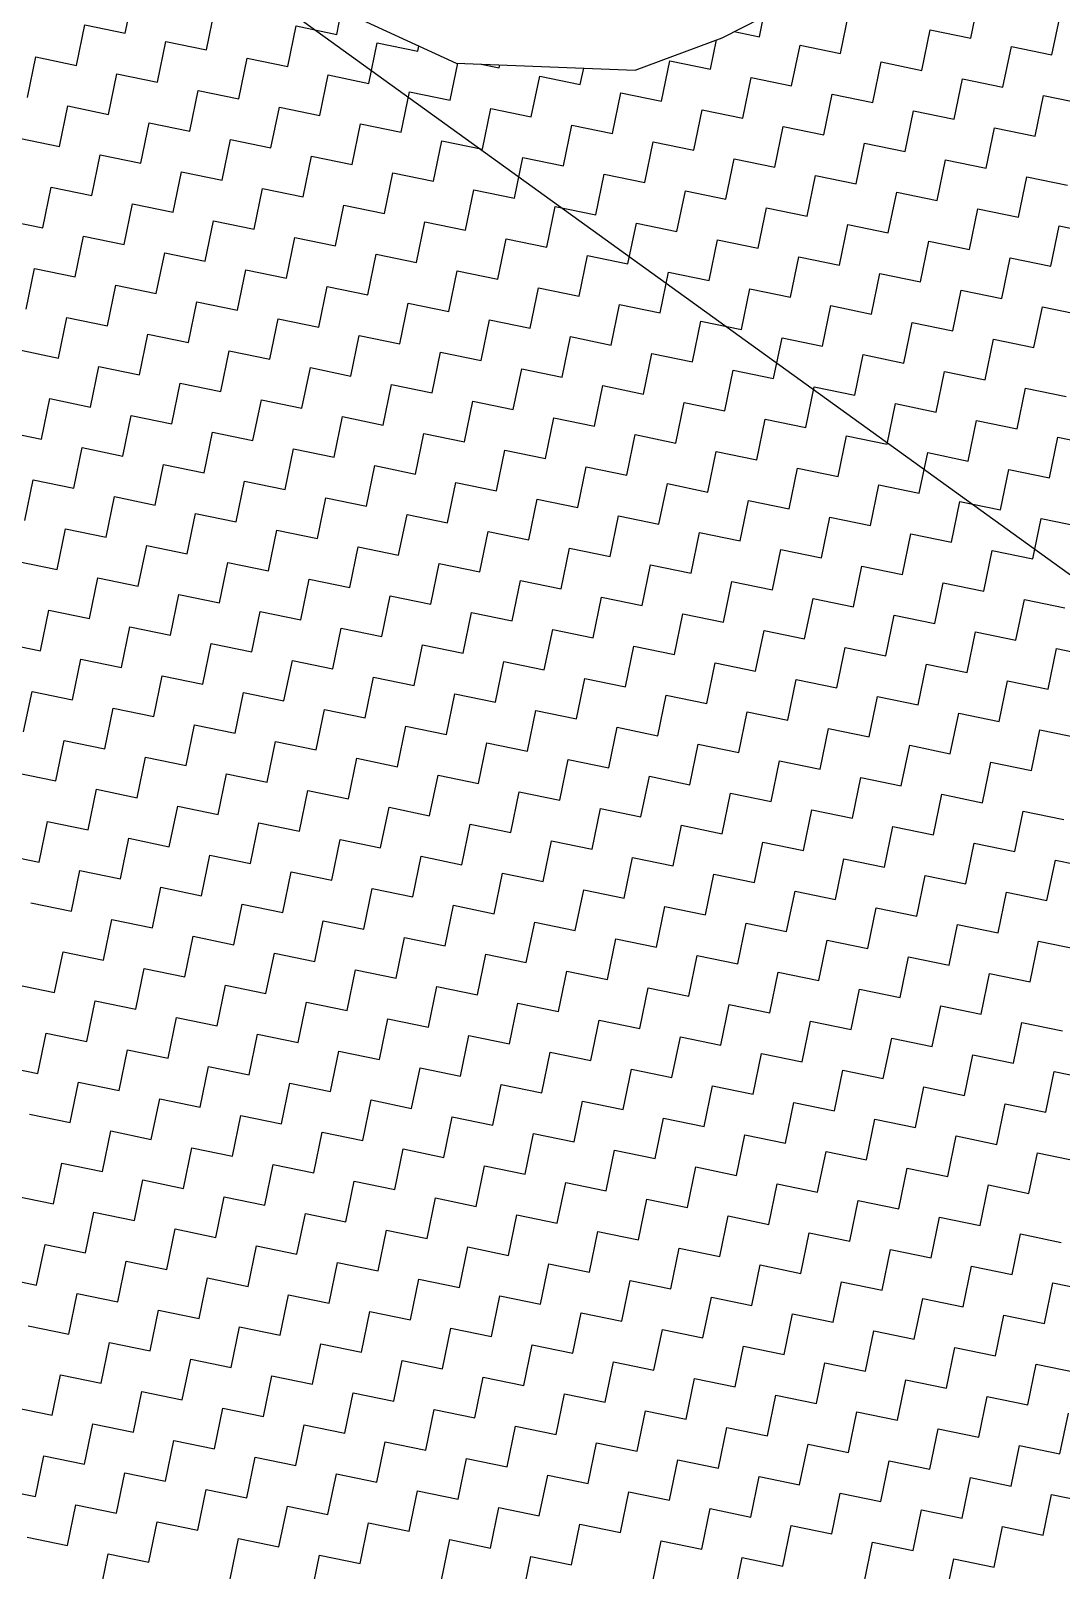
# Model space of a CAD drawing. Header units: metres. Extents: x 280043 to 281054, y 2047152 to 2048652.
# Drawn here: x 280543.5 to 280605.1, y 2048305.2 to 2048397.1 of the extents above; entities that cross this region are included whole.
import ezdxf

# ---------------------------------------------------------------- set-up
doc = ezdxf.new("R2010")
doc.units = ezdxf.units.M
doc.layers.add('POLY_HATCH', color=12, linetype='Continuous')
doc.layers.add('POLY_PARCEL', color=6, linetype='Continuous')

msp = doc.modelspace()

# ---------------------------------------------------------------- linework, layer by layer
at = {"layer": 'POLY_HATCH'}
for p, q in [((280584.831, 2048396.649), (280594.864, 2048401.76)), ((280561.846, 2048398.396), (280568.956, 2048395.135)), ((280579.646, 2048394.726), (280584.831, 2048396.649)), ((280568.956, 2048395.135), (280579.646, 2048394.726))]:
    msp.add_line(p, q, dxfattribs=at)
at = {"layer": 'POLY_HATCH', "linetype": 'Continuous'}
for p, q in [((280549.187, 2048396.931), (280549.686, 2048399.357)), ((280599.688, 2048396.634), (280600.188, 2048399.059)), ((280554.037, 2048395.932), (280554.537, 2048398.357)), ((280561.812, 2048396.857), (280562.105, 2048398.277)), ((280587.062, 2048396.708), (280587.311, 2048397.912)), ((280591.913, 2048395.708), (280592.413, 2048398.133)), ((280604.538, 2048395.634), (280605.038, 2048398.059)), ((280546.262, 2048395.006), (280546.761, 2048397.431)), ((280546.761, 2048397.431), (280549.187, 2048396.931)), ((280558.887, 2048394.932), (280559.387, 2048397.357)), ((280559.387, 2048397.357), (280561.812, 2048396.857)), ((280584.138, 2048394.783), (280584.497, 2048396.525)), ((280585.557, 2048397.018), (280587.062, 2048396.708)), ((280596.763, 2048394.708), (280597.263, 2048397.134)), ((280597.263, 2048397.134), (280599.688, 2048396.634)), ((280551.112, 2048394.006), (280551.612, 2048396.432)), ((280551.612, 2048396.432), (280554.037, 2048395.932)), ((280563.737, 2048393.932), (280564.237, 2048396.357)), ((280564.237, 2048396.357), (280566.662, 2048395.857)), ((280566.662, 2048395.857), (280566.724, 2048396.159)), ((280588.988, 2048393.783), (280589.488, 2048396.208)), ((280589.488, 2048396.208), (280591.913, 2048395.708)), ((280601.613, 2048393.709), (280602.113, 2048396.134)), ((280602.113, 2048396.134), (280604.538, 2048395.634)), ((280543.337, 2048393.081), (280543.836, 2048395.506)), ((280543.836, 2048395.506), (280546.262, 2048395.006)), ((280555.962, 2048393.007), (280556.462, 2048395.432)), ((280556.462, 2048395.432), (280558.887, 2048394.932)), ((280568.587, 2048392.932), (280569.041, 2048395.132)), ((280570.439, 2048395.079), (280571.512, 2048394.857)), ((280571.512, 2048394.857), (280571.549, 2048395.036)), ((280576.362, 2048393.858), (280576.566, 2048394.844)), ((280581.213, 2048392.858), (280581.712, 2048395.283)), ((280581.712, 2048395.283), (280584.138, 2048394.783)), ((280593.838, 2048392.783), (280594.338, 2048395.208)), ((280594.338, 2048395.208), (280596.763, 2048394.708)), ((280548.187, 2048392.081), (280548.687, 2048394.506)), ((280548.687, 2048394.506), (280551.112, 2048394.006)), ((280560.812, 2048392.007), (280561.312, 2048394.432)), ((280561.312, 2048394.432), (280563.737, 2048393.932)), ((280573.437, 2048391.932), (280573.937, 2048394.357)), ((280573.937, 2048394.357), (280576.362, 2048393.858)), ((280586.063, 2048391.858), (280586.563, 2048394.283)), ((280586.563, 2048394.283), (280588.988, 2048393.783)), ((280598.688, 2048391.784), (280599.188, 2048394.209)), ((280599.188, 2048394.209), (280601.613, 2048393.709)), ((280553.037, 2048391.081), (280553.537, 2048393.507)), ((280553.537, 2048393.507), (280555.962, 2048393.007)), ((280565.662, 2048391.007), (280566.162, 2048393.432)), ((280566.162, 2048393.432), (280568.587, 2048392.932)), ((280578.288, 2048390.933), (280578.787, 2048393.358)), ((280578.787, 2048393.358), (280581.213, 2048392.858)), ((280590.913, 2048390.858), (280591.413, 2048393.283)), ((280591.413, 2048393.283), (280593.838, 2048392.783)), ((280603.538, 2048390.784), (280604.038, 2048393.209)), ((280604.038, 2048393.209), (280606.463, 2048392.709)), ((280545.262, 2048390.156), (280545.762, 2048392.581)), ((280545.762, 2048392.581), (280548.187, 2048392.081)), ((280557.887, 2048390.082), (280558.387, 2048392.507)), ((280558.387, 2048392.507), (280560.812, 2048392.007)), ((280570.512, 2048390.007), (280571.012, 2048392.432)), ((280571.012, 2048392.432), (280573.437, 2048391.932)), ((280583.138, 2048389.933), (280583.638, 2048392.358)), ((280583.638, 2048392.358), (280586.063, 2048391.858)), ((280595.763, 2048389.858), (280596.263, 2048392.283)), ((280596.263, 2048392.283), (280598.688, 2048391.784)), ((280550.112, 2048389.156), (280550.612, 2048391.581)), ((280550.612, 2048391.581), (280553.037, 2048391.081)), ((280562.737, 2048389.082), (280563.237, 2048391.507)), ((280563.237, 2048391.507), (280565.662, 2048391.007)), ((280575.363, 2048389.007), (280575.862, 2048391.432)), ((280575.862, 2048391.432), (280578.288, 2048390.933)), ((280587.988, 2048388.933), (280588.488, 2048391.358)), ((280588.488, 2048391.358), (280590.913, 2048390.858)), ((280600.613, 2048388.859), (280601.113, 2048391.284)), ((280601.113, 2048391.284), (280603.538, 2048390.784)), ((280542.837, 2048390.656), (280545.262, 2048390.156)), ((280554.962, 2048388.156), (280555.462, 2048390.582)), ((280555.462, 2048390.582), (280557.887, 2048390.082)), ((280567.587, 2048388.082), (280568.087, 2048390.507)), ((280568.087, 2048390.507), (280570.512, 2048390.007)), ((280580.213, 2048388.008), (280580.713, 2048390.433)), ((280580.713, 2048390.433), (280583.138, 2048389.933)), ((280592.838, 2048387.933), (280593.338, 2048390.358)), ((280593.338, 2048390.358), (280595.763, 2048389.858)), ((280547.187, 2048387.231), (280547.687, 2048389.656)), ((280547.687, 2048389.656), (280550.112, 2048389.156)), ((280559.812, 2048387.157), (280560.312, 2048389.582)), ((280560.312, 2048389.582), (280562.737, 2048389.082)), ((280572.438, 2048387.082), (280572.937, 2048389.507)), ((280572.937, 2048389.507), (280575.363, 2048389.007)), ((280585.063, 2048387.008), (280585.563, 2048389.433)), ((280585.563, 2048389.433), (280587.988, 2048388.933)), ((280597.688, 2048386.933), (280598.188, 2048389.358)), ((280598.188, 2048389.358), (280600.613, 2048388.859)), ((280552.037, 2048386.231), (280552.537, 2048388.656)), ((280552.537, 2048388.656), (280554.962, 2048388.156)), ((280564.662, 2048386.157), (280565.162, 2048388.582)), ((280565.162, 2048388.582), (280567.587, 2048388.082)), ((280577.288, 2048386.082), (280577.788, 2048388.507)), ((280577.788, 2048388.507), (280580.213, 2048388.008)), ((280589.913, 2048386.008), (280590.413, 2048388.433)), ((280590.413, 2048388.433), (280592.838, 2048387.933)), ((280602.538, 2048385.934), (280603.038, 2048388.359)), ((280603.038, 2048388.359), (280605.463, 2048387.859)), ((280544.262, 2048385.306), (280544.762, 2048387.731)), ((280544.762, 2048387.731), (280547.187, 2048387.231)), ((280556.887, 2048385.231), (280557.387, 2048387.657)), ((280557.387, 2048387.657), (280559.812, 2048387.157)), ((280569.513, 2048385.157), (280570.012, 2048387.582)), ((280570.012, 2048387.582), (280572.438, 2048387.082)), ((280582.138, 2048385.083), (280582.638, 2048387.508)), ((280582.638, 2048387.508), (280585.063, 2048387.008)), ((280594.763, 2048385.008), (280595.263, 2048387.433)), ((280595.263, 2048387.433), (280597.688, 2048386.933)), ((280549.112, 2048384.306), (280549.612, 2048386.731)), ((280549.612, 2048386.731), (280552.037, 2048386.231)), ((280561.737, 2048384.232), (280562.237, 2048386.657)), ((280562.237, 2048386.657), (280564.662, 2048386.157)), ((280574.363, 2048384.157), (280574.863, 2048386.582)), ((280574.863, 2048386.582), (280577.288, 2048386.082)), ((280586.988, 2048384.083), (280587.488, 2048386.508)), ((280587.488, 2048386.508), (280589.913, 2048386.008)), ((280599.613, 2048384.008), (280600.113, 2048386.433)), ((280600.113, 2048386.433), (280602.538, 2048385.934)), ((280541.837, 2048385.806), (280544.262, 2048385.306)), ((280553.962, 2048383.306), (280554.462, 2048385.731)), ((280554.462, 2048385.731), (280556.887, 2048385.231)), ((280566.588, 2048383.232), (280567.087, 2048385.657)), ((280567.087, 2048385.657), (280569.513, 2048385.157)), ((280579.213, 2048383.157), (280579.713, 2048385.583)), ((280579.713, 2048385.583), (280582.138, 2048385.083)), ((280591.838, 2048383.083), (280592.338, 2048385.508)), ((280592.338, 2048385.508), (280594.763, 2048385.008)), ((280546.187, 2048382.381), (280546.687, 2048384.806)), ((280546.687, 2048384.806), (280549.112, 2048384.306)), ((280558.812, 2048382.306), (280559.312, 2048384.732)), ((280559.312, 2048384.732), (280561.737, 2048384.232)), ((280571.438, 2048382.232), (280571.938, 2048384.657)), ((280571.938, 2048384.657), (280574.363, 2048384.157)), ((280584.063, 2048382.158), (280584.563, 2048384.583)), ((280584.563, 2048384.583), (280586.988, 2048384.083)), ((280604.464, 2048383.009), (280604.963, 2048385.434)), ((280604.963, 2048385.434), (280607.389, 2048384.934)), ((280551.037, 2048381.381), (280551.537, 2048383.806)), ((280551.537, 2048383.806), (280553.962, 2048383.306)), ((280563.663, 2048381.307), (280564.163, 2048383.732)), ((280564.163, 2048383.732), (280566.588, 2048383.232)), ((280576.288, 2048381.232), (280576.788, 2048383.657)), ((280576.788, 2048383.657), (280579.213, 2048383.157)), ((280596.688, 2048382.083), (280597.188, 2048384.508)), ((280597.188, 2048384.508), (280599.613, 2048384.008)), ((280543.262, 2048380.456), (280543.762, 2048382.881)), ((280543.762, 2048382.881), (280546.187, 2048382.381)), ((280555.887, 2048380.381), (280556.387, 2048382.806)), ((280556.387, 2048382.806), (280558.812, 2048382.306)), ((280588.913, 2048381.158), (280589.413, 2048383.583)), ((280589.413, 2048383.583), (280591.838, 2048383.083)), ((280601.539, 2048381.083), (280602.038, 2048383.508)), ((280602.038, 2048383.508), (280604.464, 2048383.009)), ((280548.112, 2048379.456), (280548.612, 2048381.881)), ((280548.612, 2048381.881), (280551.037, 2048381.381)), ((280568.513, 2048380.307), (280569.013, 2048382.732)), ((280569.013, 2048382.732), (280571.438, 2048382.232)), ((280581.138, 2048380.232), (280581.638, 2048382.658)), ((280581.638, 2048382.658), (280584.063, 2048382.158)), ((280593.763, 2048380.158), (280594.263, 2048382.583)), ((280594.263, 2048382.583), (280596.688, 2048382.083)), ((280560.738, 2048379.382), (280561.238, 2048381.807)), ((280561.238, 2048381.807), (280563.663, 2048381.307)), ((280573.363, 2048379.307), (280573.863, 2048381.732)), ((280573.863, 2048381.732), (280576.288, 2048381.232)), ((280585.988, 2048379.233), (280586.488, 2048381.658)), ((280586.488, 2048381.658), (280588.913, 2048381.158)), ((280598.614, 2048379.158), (280599.113, 2048381.583)), ((280599.113, 2048381.583), (280601.539, 2048381.083)), ((280552.962, 2048378.456), (280553.462, 2048380.881)), ((280553.462, 2048380.881), (280555.887, 2048380.381)), ((280565.588, 2048378.382), (280566.088, 2048380.807)), ((280566.088, 2048380.807), (280568.513, 2048380.307)), ((280578.213, 2048378.307), (280578.713, 2048380.732)), ((280578.713, 2048380.732), (280581.138, 2048380.232)), ((280590.838, 2048378.233), (280591.338, 2048380.658)), ((280591.338, 2048380.658), (280593.763, 2048380.158)), ((280603.464, 2048378.158), (280603.964, 2048380.583)), ((280603.964, 2048380.583), (280606.389, 2048380.084)), ((280545.187, 2048377.531), (280545.687, 2048379.956)), ((280545.687, 2048379.956), (280548.112, 2048379.456)), ((280557.813, 2048377.456), (280558.313, 2048379.881)), ((280558.313, 2048379.881), (280560.738, 2048379.382)), ((280570.438, 2048377.382), (280570.938, 2048379.807)), ((280570.938, 2048379.807), (280573.363, 2048379.307)), ((280583.063, 2048377.307), (280583.563, 2048379.733)), ((280583.563, 2048379.733), (280585.988, 2048379.233)), ((280595.689, 2048377.233), (280596.188, 2048379.658)), ((280596.188, 2048379.658), (280598.614, 2048379.158)), ((280550.037, 2048376.531), (280550.537, 2048378.956)), ((280550.537, 2048378.956), (280552.962, 2048378.456)), ((280562.663, 2048376.457), (280563.163, 2048378.882)), ((280563.163, 2048378.882), (280565.588, 2048378.382)), ((280575.288, 2048376.382), (280575.788, 2048378.807)), ((280575.788, 2048378.807), (280578.213, 2048378.307)), ((280587.913, 2048376.308), (280588.413, 2048378.733)), ((280588.413, 2048378.733), (280590.838, 2048378.233)), ((280600.539, 2048376.233), (280601.039, 2048378.658)), ((280601.039, 2048378.658), (280603.464, 2048378.158)), ((280542.762, 2048378.031), (280545.187, 2048377.531)), ((280554.888, 2048375.531), (280555.388, 2048377.956)), ((280555.388, 2048377.956), (280557.813, 2048377.456)), ((280567.513, 2048375.457), (280568.013, 2048377.882)), ((280568.013, 2048377.882), (280570.438, 2048377.382)), ((280580.138, 2048375.382), (280580.638, 2048377.807)), ((280580.638, 2048377.807), (280583.063, 2048377.307)), ((280592.764, 2048375.308), (280593.263, 2048377.733)), ((280593.263, 2048377.733), (280595.689, 2048377.233)), ((280547.113, 2048374.606), (280547.612, 2048377.031)), ((280547.612, 2048377.031), (280550.037, 2048376.531)), ((280559.738, 2048374.531), (280560.238, 2048376.956)), ((280560.238, 2048376.956), (280562.663, 2048376.457)), ((280572.363, 2048374.457), (280572.863, 2048376.882)), ((280572.863, 2048376.882), (280575.288, 2048376.382)), ((280584.988, 2048374.382), (280585.488, 2048376.808)), ((280585.488, 2048376.808), (280587.913, 2048376.308)), ((280597.614, 2048374.308), (280598.114, 2048376.733)), ((280598.114, 2048376.733), (280600.539, 2048376.233)), ((280551.963, 2048373.606), (280552.463, 2048376.031)), ((280552.463, 2048376.031), (280554.888, 2048375.531)), ((280564.588, 2048373.532), (280565.088, 2048375.957)), ((280565.088, 2048375.957), (280567.513, 2048375.457)), ((280577.213, 2048373.457), (280577.713, 2048375.882)), ((280577.713, 2048375.882), (280580.138, 2048375.382)), ((280589.839, 2048373.383), (280590.339, 2048375.808)), ((280590.339, 2048375.808), (280592.764, 2048375.308)), ((280602.464, 2048373.308), (280602.964, 2048375.733)), ((280602.964, 2048375.733), (280605.389, 2048375.233)), ((280544.188, 2048372.681), (280544.687, 2048375.106)), ((280544.687, 2048375.106), (280547.113, 2048374.606)), ((280556.813, 2048372.606), (280557.313, 2048375.031)), ((280557.313, 2048375.031), (280559.738, 2048374.531)), ((280569.438, 2048372.532), (280569.938, 2048374.957)), ((280569.938, 2048374.957), (280572.363, 2048374.457)), ((280582.063, 2048372.457), (280582.563, 2048374.882)), ((280582.563, 2048374.882), (280584.988, 2048374.382)), ((280594.689, 2048372.383), (280595.189, 2048374.808)), ((280595.189, 2048374.808), (280597.614, 2048374.308)), ((280549.038, 2048371.681), (280549.538, 2048374.106)), ((280549.538, 2048374.106), (280551.963, 2048373.606)), ((280561.663, 2048371.606), (280562.163, 2048374.031)), ((280562.163, 2048374.031), (280564.588, 2048373.532)), ((280574.288, 2048371.532), (280574.788, 2048373.957)), ((280574.788, 2048373.957), (280577.213, 2048373.457)), ((280586.914, 2048371.457), (280587.414, 2048373.883)), ((280587.414, 2048373.883), (280589.839, 2048373.383)), ((280599.539, 2048371.383), (280600.039, 2048373.808)), ((280600.039, 2048373.808), (280602.464, 2048373.308)), ((280541.762, 2048373.181), (280544.188, 2048372.681)), ((280553.888, 2048370.681), (280554.388, 2048373.106)), ((280554.388, 2048373.106), (280556.813, 2048372.606)), ((280566.513, 2048370.607), (280567.013, 2048373.032)), ((280567.013, 2048373.032), (280569.438, 2048372.532)), ((280579.138, 2048370.532), (280579.638, 2048372.957)), ((280579.638, 2048372.957), (280582.063, 2048372.457)), ((280591.764, 2048370.458), (280592.264, 2048372.883)), ((280592.264, 2048372.883), (280594.689, 2048372.383)), ((280604.389, 2048370.383), (280604.889, 2048372.808)), ((280604.889, 2048372.808), (280607.314, 2048372.308)), ((280546.113, 2048369.756), (280546.613, 2048372.181)), ((280546.613, 2048372.181), (280549.038, 2048371.681)), ((280558.738, 2048369.681), (280559.238, 2048372.106)), ((280559.238, 2048372.106), (280561.663, 2048371.606)), ((280571.363, 2048369.607), (280571.863, 2048372.032)), ((280571.863, 2048372.032), (280574.288, 2048371.532)), ((280583.989, 2048369.532), (280584.489, 2048371.957)), ((280584.489, 2048371.957), (280586.914, 2048371.457)), ((280596.614, 2048369.458), (280597.114, 2048371.883)), ((280597.114, 2048371.883), (280599.539, 2048371.383)), ((280550.963, 2048368.756), (280551.463, 2048371.181)), ((280551.463, 2048371.181), (280553.888, 2048370.681)), ((280563.588, 2048368.681), (280564.088, 2048371.106)), ((280564.088, 2048371.106), (280566.513, 2048370.607)), ((280576.213, 2048368.607), (280576.713, 2048371.032)), ((280576.713, 2048371.032), (280579.138, 2048370.532)), ((280588.839, 2048368.533), (280589.339, 2048370.958)), ((280589.339, 2048370.958), (280591.764, 2048370.458)), ((280601.464, 2048368.458), (280601.964, 2048370.883)), ((280601.964, 2048370.883), (280604.389, 2048370.383)), ((280543.188, 2048367.83), (280543.688, 2048370.256)), ((280543.688, 2048370.256), (280546.113, 2048369.756)), ((280555.813, 2048367.756), (280556.313, 2048370.181)), ((280556.313, 2048370.181), (280558.738, 2048369.681)), ((280568.438, 2048367.682), (280568.938, 2048370.107)), ((280568.938, 2048370.107), (280571.363, 2048369.607)), ((280581.064, 2048367.607), (280581.564, 2048370.032)), ((280581.564, 2048370.032), (280583.989, 2048369.532)), ((280593.689, 2048367.533), (280594.189, 2048369.958)), ((280594.189, 2048369.958), (280596.614, 2048369.458)), ((280548.038, 2048366.831), (280548.538, 2048369.256)), ((280548.538, 2048369.256), (280550.963, 2048368.756)), ((280560.663, 2048366.756), (280561.163, 2048369.181)), ((280561.163, 2048369.181), (280563.588, 2048368.681)), ((280573.288, 2048366.682), (280573.788, 2048369.107)), ((280573.788, 2048369.107), (280576.213, 2048368.607)), ((280585.914, 2048366.607), (280586.414, 2048369.032)), ((280586.414, 2048369.032), (280588.839, 2048368.533)), ((280598.539, 2048366.533), (280599.039, 2048368.958)), ((280599.039, 2048368.958), (280601.464, 2048368.458)), ((280552.888, 2048365.831), (280553.388, 2048368.256)), ((280553.388, 2048368.256), (280555.813, 2048367.756)), ((280565.513, 2048365.756), (280566.013, 2048368.181)), ((280566.013, 2048368.181), (280568.438, 2048367.682)), ((280578.139, 2048365.682), (280578.639, 2048368.107)), ((280578.639, 2048368.107), (280581.064, 2048367.607)), ((280590.764, 2048365.608), (280591.264, 2048368.033)), ((280591.264, 2048368.033), (280593.689, 2048367.533)), ((280545.113, 2048364.905), (280545.613, 2048367.331)), ((280545.613, 2048367.331), (280548.038, 2048366.831)), ((280557.738, 2048364.831), (280558.238, 2048367.256)), ((280558.238, 2048367.256), (280560.663, 2048366.756)), ((280570.364, 2048364.757), (280570.863, 2048367.182)), ((280570.863, 2048367.182), (280573.288, 2048366.682)), ((280603.389, 2048365.533), (280603.889, 2048367.958)), ((280603.889, 2048367.958), (280606.314, 2048367.458)), ((280549.963, 2048363.906), (280550.463, 2048366.331)), ((280550.463, 2048366.331), (280552.888, 2048365.831)), ((280562.588, 2048363.831), (280563.088, 2048366.256)), ((280563.088, 2048366.256), (280565.513, 2048365.756)), ((280582.989, 2048364.682), (280583.489, 2048367.107)), ((280583.489, 2048367.107), (280585.914, 2048366.607)), ((280595.614, 2048364.608), (280596.114, 2048367.033)), ((280596.114, 2048367.033), (280598.539, 2048366.533)), ((280542.688, 2048365.405), (280545.113, 2048364.905)), ((280554.813, 2048362.906), (280555.313, 2048365.331)), ((280555.313, 2048365.331), (280557.738, 2048364.831)), ((280575.214, 2048363.757), (280575.714, 2048366.182)), ((280575.714, 2048366.182), (280578.139, 2048365.682)), ((280587.839, 2048363.682), (280588.339, 2048366.107)), ((280588.339, 2048366.107), (280590.764, 2048365.608)), ((280600.464, 2048363.608), (280600.964, 2048366.033)), ((280600.964, 2048366.033), (280603.389, 2048365.533)), ((280547.038, 2048361.98), (280547.538, 2048364.406)), ((280547.538, 2048364.406), (280549.963, 2048363.906)), ((280567.439, 2048362.831), (280567.938, 2048365.256)), ((280567.938, 2048365.256), (280570.364, 2048364.757)), ((280580.064, 2048362.757), (280580.564, 2048365.182)), ((280580.564, 2048365.182), (280582.989, 2048364.682)), ((280592.689, 2048362.683), (280593.189, 2048365.108)), ((280593.189, 2048365.108), (280595.614, 2048364.608)), ((280559.663, 2048361.906), (280560.163, 2048364.331)), ((280560.163, 2048364.331), (280562.588, 2048363.831)), ((280572.289, 2048361.832), (280572.789, 2048364.257)), ((280572.789, 2048364.257), (280575.214, 2048363.757)), ((280584.914, 2048361.757), (280585.414, 2048364.182)), ((280585.414, 2048364.182), (280587.839, 2048363.682)), ((280597.539, 2048361.683), (280598.039, 2048364.108)), ((280598.039, 2048364.108), (280600.464, 2048363.608)), ((280551.888, 2048360.981), (280552.388, 2048363.406)), ((280552.388, 2048363.406), (280554.813, 2048362.906)), ((280564.514, 2048360.906), (280565.013, 2048363.331)), ((280565.013, 2048363.331), (280567.439, 2048362.831)), ((280577.139, 2048360.832), (280577.639, 2048363.257)), ((280577.639, 2048363.257), (280580.064, 2048362.757)), ((280589.764, 2048360.757), (280590.264, 2048363.182)), ((280590.264, 2048363.182), (280592.689, 2048362.683)), ((280602.389, 2048360.683), (280602.889, 2048363.108)), ((280602.889, 2048363.108), (280605.314, 2048362.608)), ((280544.113, 2048360.055), (280544.613, 2048362.48)), ((280544.613, 2048362.48), (280547.038, 2048361.98)), ((280556.738, 2048359.981), (280557.238, 2048362.406)), ((280557.238, 2048362.406), (280559.663, 2048361.906)), ((280569.364, 2048359.906), (280569.864, 2048362.332)), ((280569.864, 2048362.332), (280572.289, 2048361.832)), ((280581.989, 2048359.832), (280582.489, 2048362.257)), ((280582.489, 2048362.257), (280584.914, 2048361.757)), ((280594.614, 2048359.758), (280595.114, 2048362.183)), ((280595.114, 2048362.183), (280597.539, 2048361.683)), ((280548.963, 2048359.055), (280549.463, 2048361.481)), ((280549.463, 2048361.481), (280551.888, 2048360.981)), ((280561.589, 2048358.981), (280562.088, 2048361.406)), ((280562.088, 2048361.406), (280564.514, 2048360.906)), ((280574.214, 2048358.907), (280574.714, 2048361.332)), ((280574.714, 2048361.332), (280577.139, 2048360.832)), ((280586.839, 2048358.832), (280587.339, 2048361.257)), ((280587.339, 2048361.257), (280589.764, 2048360.757)), ((280599.464, 2048358.758), (280599.964, 2048361.183)), ((280599.964, 2048361.183), (280602.389, 2048360.683)), ((280541.688, 2048360.555), (280544.113, 2048360.055)), ((280553.813, 2048358.056), (280554.313, 2048360.481)), ((280554.313, 2048360.481), (280556.738, 2048359.981)), ((280566.439, 2048357.981), (280566.939, 2048360.406)), ((280566.939, 2048360.406), (280569.364, 2048359.906)), ((280579.064, 2048357.907), (280579.564, 2048360.332)), ((280579.564, 2048360.332), (280581.989, 2048359.832)), ((280591.689, 2048357.832), (280592.189, 2048360.257)), ((280592.189, 2048360.257), (280594.614, 2048359.758)), ((280604.315, 2048357.758), (280604.815, 2048360.183)), ((280604.815, 2048360.183), (280607.24, 2048359.683)), ((280546.038, 2048357.13), (280546.538, 2048359.555)), ((280546.538, 2048359.555), (280548.963, 2048359.055)), ((280558.664, 2048357.056), (280559.163, 2048359.481)), ((280559.163, 2048359.481), (280561.589, 2048358.981)), ((280571.289, 2048356.981), (280571.789, 2048359.407)), ((280571.789, 2048359.407), (280574.214, 2048358.907)), ((280583.914, 2048356.907), (280584.414, 2048359.332)), ((280584.414, 2048359.332), (280586.839, 2048358.832)), ((280596.539, 2048356.833), (280597.039, 2048359.258)), ((280597.039, 2048359.258), (280599.464, 2048358.758)), ((280550.888, 2048356.131), (280551.388, 2048358.556)), ((280551.388, 2048358.556), (280553.813, 2048358.056)), ((280563.514, 2048356.056), (280564.014, 2048358.481)), ((280564.014, 2048358.481), (280566.439, 2048357.981)), ((280576.139, 2048355.982), (280576.639, 2048358.407)), ((280576.639, 2048358.407), (280579.064, 2048357.907)), ((280588.764, 2048355.907), (280589.264, 2048358.332)), ((280589.264, 2048358.332), (280591.689, 2048357.832)), ((280601.39, 2048355.833), (280601.89, 2048358.258)), ((280601.89, 2048358.258), (280604.315, 2048357.758)), ((280543.113, 2048355.205), (280543.613, 2048357.63)), ((280543.613, 2048357.63), (280546.038, 2048357.13)), ((280555.739, 2048355.131), (280556.238, 2048357.556)), ((280556.238, 2048357.556), (280558.664, 2048357.056)), ((280568.364, 2048355.056), (280568.864, 2048357.481)), ((280568.864, 2048357.481), (280571.289, 2048356.981)), ((280580.989, 2048354.982), (280581.489, 2048357.407)), ((280581.489, 2048357.407), (280583.914, 2048356.907)), ((280593.615, 2048354.907), (280594.114, 2048357.332)), ((280594.114, 2048357.332), (280596.539, 2048356.833)), ((280547.963, 2048354.205), (280548.463, 2048356.63)), ((280548.463, 2048356.63), (280550.888, 2048356.131)), ((280560.589, 2048354.131), (280561.089, 2048356.556)), ((280561.089, 2048356.556), (280563.514, 2048356.056)), ((280573.214, 2048354.056), (280573.714, 2048356.482)), ((280573.714, 2048356.482), (280576.139, 2048355.982)), ((280585.839, 2048353.982), (280586.339, 2048356.407)), ((280586.339, 2048356.407), (280588.764, 2048355.907)), ((280598.465, 2048353.908), (280598.965, 2048356.333)), ((280598.965, 2048356.333), (280601.39, 2048355.833)), ((280552.814, 2048353.206), (280553.314, 2048355.631)), ((280553.314, 2048355.631), (280555.739, 2048355.131)), ((280565.439, 2048353.131), (280565.939, 2048355.556)), ((280565.939, 2048355.556), (280568.364, 2048355.056)), ((280578.064, 2048353.057), (280578.564, 2048355.482)), ((280578.564, 2048355.482), (280580.989, 2048354.982)), ((280590.69, 2048352.982), (280591.189, 2048355.407)), ((280591.189, 2048355.407), (280593.615, 2048354.907)), ((280603.315, 2048352.908), (280603.815, 2048355.333)), ((280603.815, 2048355.333), (280606.24, 2048354.833)), ((280545.038, 2048352.28), (280545.538, 2048354.705)), ((280545.538, 2048354.705), (280547.963, 2048354.205)), ((280557.664, 2048352.206), (280558.164, 2048354.631)), ((280558.164, 2048354.631), (280560.589, 2048354.131)), ((280570.289, 2048352.131), (280570.789, 2048354.556)), ((280570.789, 2048354.556), (280573.214, 2048354.056)), ((280582.914, 2048352.057), (280583.414, 2048354.482)), ((280583.414, 2048354.482), (280585.839, 2048353.982)), ((280595.54, 2048351.982), (280596.04, 2048354.407)), ((280596.04, 2048354.407), (280598.465, 2048353.908)), ((280549.889, 2048351.28), (280550.389, 2048353.705)), ((280550.389, 2048353.705), (280552.814, 2048353.206)), ((280562.514, 2048351.206), (280563.014, 2048353.631)), ((280563.014, 2048353.631), (280565.439, 2048353.131)), ((280575.139, 2048351.131), (280575.639, 2048353.557)), ((280575.639, 2048353.557), (280578.064, 2048353.057)), ((280587.765, 2048351.057), (280588.264, 2048353.482)), ((280588.264, 2048353.482), (280590.69, 2048352.982)), ((280600.39, 2048350.983), (280600.89, 2048353.408)), ((280600.89, 2048353.408), (280603.315, 2048352.908)), ((280542.613, 2048352.78), (280545.038, 2048352.28)), ((280554.739, 2048350.281), (280555.239, 2048352.706)), ((280555.239, 2048352.706), (280557.664, 2048352.206)), ((280567.364, 2048350.206), (280567.864, 2048352.631)), ((280567.864, 2048352.631), (280570.289, 2048352.131)), ((280579.989, 2048350.132), (280580.489, 2048352.557)), ((280580.489, 2048352.557), (280582.914, 2048352.057)), ((280592.615, 2048350.057), (280593.115, 2048352.482)), ((280593.115, 2048352.482), (280595.54, 2048351.982)), ((280546.964, 2048349.355), (280547.464, 2048351.78)), ((280547.464, 2048351.78), (280549.889, 2048351.28)), ((280559.589, 2048349.281), (280560.089, 2048351.706)), ((280560.089, 2048351.706), (280562.514, 2048351.206)), ((280572.214, 2048349.206), (280572.714, 2048351.631)), ((280572.714, 2048351.631), (280575.139, 2048351.131)), ((280584.84, 2048349.132), (280585.339, 2048351.557)), ((280585.339, 2048351.557), (280587.765, 2048351.057)), ((280551.814, 2048348.355), (280552.314, 2048350.78)), ((280552.314, 2048350.78), (280554.739, 2048350.281)), ((280564.439, 2048348.281), (280564.939, 2048350.706)), ((280564.939, 2048350.706), (280567.364, 2048350.206)), ((280577.064, 2048348.206), (280577.564, 2048350.632)), ((280577.564, 2048350.632), (280579.989, 2048350.132)), ((280597.465, 2048349.057), (280597.965, 2048351.482)), ((280597.965, 2048351.482), (280600.39, 2048350.983)), ((280544.039, 2048347.43), (280544.539, 2048349.855)), ((280544.539, 2048349.855), (280546.964, 2048349.355)), ((280556.664, 2048347.356), (280557.164, 2048349.781)), ((280557.164, 2048349.781), (280559.589, 2048349.281)), ((280569.289, 2048347.281), (280569.789, 2048349.706)), ((280569.789, 2048349.706), (280572.214, 2048349.206)), ((280589.69, 2048348.132), (280590.19, 2048350.557)), ((280590.19, 2048350.557), (280592.615, 2048350.057)), ((280602.315, 2048348.058), (280602.815, 2048350.483)), ((280602.815, 2048350.483), (280605.24, 2048349.983)), ((280548.889, 2048346.43), (280549.389, 2048348.855)), ((280549.389, 2048348.855), (280551.814, 2048348.355)), ((280561.514, 2048346.356), (280562.014, 2048348.781)), ((280562.014, 2048348.781), (280564.439, 2048348.281)), ((280581.915, 2048347.207), (280582.414, 2048349.632)), ((280582.414, 2048349.632), (280584.84, 2048349.132)), ((280594.54, 2048347.132), (280595.04, 2048349.557)), ((280595.04, 2048349.557), (280597.465, 2048349.057)), ((280541.614, 2048347.93), (280544.039, 2048347.43)), ((280553.739, 2048345.43), (280554.239, 2048347.855)), ((280554.239, 2048347.855), (280556.664, 2048347.356)), ((280574.139, 2048346.281), (280574.639, 2048348.706)), ((280574.639, 2048348.706), (280577.064, 2048348.206)), ((280586.765, 2048346.207), (280587.265, 2048348.632)), ((280587.265, 2048348.632), (280589.69, 2048348.132)), ((280599.39, 2048346.132), (280599.89, 2048348.558)), ((280599.89, 2048348.558), (280602.315, 2048348.058)), ((280545.964, 2048344.505), (280546.464, 2048346.93)), ((280546.464, 2048346.93), (280548.889, 2048346.43)), ((280566.364, 2048345.356), (280566.864, 2048347.781)), ((280566.864, 2048347.781), (280569.289, 2048347.281)), ((280578.99, 2048345.281), (280579.489, 2048347.707)), ((280579.489, 2048347.707), (280581.915, 2048347.207)), ((280591.615, 2048345.207), (280592.115, 2048347.632)), ((280592.115, 2048347.632), (280594.54, 2048347.132)), ((280604.24, 2048345.133), (280604.74, 2048347.558)), ((280604.74, 2048347.558), (280607.165, 2048347.058)), ((280558.589, 2048344.431), (280559.089, 2048346.856)), ((280559.089, 2048346.856), (280561.514, 2048346.356)), ((280571.214, 2048344.356), (280571.714, 2048346.781)), ((280571.714, 2048346.781), (280574.139, 2048346.281)), ((280583.84, 2048344.282), (280584.34, 2048346.707)), ((280584.34, 2048346.707), (280586.765, 2048346.207)), ((280596.465, 2048344.207), (280596.965, 2048346.632)), ((280596.965, 2048346.632), (280599.39, 2048346.132)), ((280550.814, 2048343.505), (280551.314, 2048345.93)), ((280551.314, 2048345.93), (280553.739, 2048345.43)), ((280563.439, 2048343.431), (280563.939, 2048345.856)), ((280563.939, 2048345.856), (280566.364, 2048345.356)), ((280576.065, 2048343.356), (280576.565, 2048345.781)), ((280576.565, 2048345.781), (280578.99, 2048345.281)), ((280588.69, 2048343.282), (280589.19, 2048345.707)), ((280589.19, 2048345.707), (280591.615, 2048345.207)), ((280601.315, 2048343.207), (280601.815, 2048345.633)), ((280601.815, 2048345.633), (280604.24, 2048345.133)), ((280543.539, 2048345.005), (280545.964, 2048344.505)), ((280555.664, 2048342.505), (280556.164, 2048344.93)), ((280556.164, 2048344.93), (280558.589, 2048344.431)), ((280568.289, 2048342.431), (280568.789, 2048344.856)), ((280568.789, 2048344.856), (280571.214, 2048344.356)), ((280580.915, 2048342.357), (280581.415, 2048344.782)), ((280581.415, 2048344.782), (280583.84, 2048344.282)), ((280593.54, 2048342.282), (280594.04, 2048344.707)), ((280594.04, 2048344.707), (280596.465, 2048344.207)), ((280547.889, 2048341.58), (280548.389, 2048344.005)), ((280548.389, 2048344.005), (280550.814, 2048343.505)), ((280560.514, 2048341.506), (280561.014, 2048343.931)), ((280561.014, 2048343.931), (280563.439, 2048343.431)), ((280573.14, 2048341.431), (280573.64, 2048343.856)), ((280573.64, 2048343.856), (280576.065, 2048343.356)), ((280585.765, 2048341.357), (280586.265, 2048343.782)), ((280586.265, 2048343.782), (280588.69, 2048343.282)), ((280598.39, 2048341.282), (280598.89, 2048343.707)), ((280598.89, 2048343.707), (280601.315, 2048343.207)), ((280552.739, 2048340.58), (280553.239, 2048343.005)), ((280553.239, 2048343.005), (280555.664, 2048342.505)), ((280565.364, 2048340.506), (280565.864, 2048342.931)), ((280565.864, 2048342.931), (280568.289, 2048342.431)), ((280577.99, 2048340.431), (280578.49, 2048342.856)), ((280578.49, 2048342.856), (280580.915, 2048342.357)), ((280590.615, 2048340.357), (280591.115, 2048342.782)), ((280591.115, 2048342.782), (280593.54, 2048342.282)), ((280603.24, 2048340.282), (280603.74, 2048342.708)), ((280603.74, 2048342.708), (280606.165, 2048342.208)), ((280544.964, 2048339.655), (280545.464, 2048342.08)), ((280545.464, 2048342.08), (280547.889, 2048341.58)), ((280557.589, 2048339.58), (280558.089, 2048342.005)), ((280558.089, 2048342.005), (280560.514, 2048341.506)), ((280570.215, 2048339.506), (280570.715, 2048341.931)), ((280570.715, 2048341.931), (280573.14, 2048341.431)), ((280582.84, 2048339.432), (280583.34, 2048341.857)), ((280583.34, 2048341.857), (280585.765, 2048341.357)), ((280595.465, 2048339.357), (280595.965, 2048341.782)), ((280595.965, 2048341.782), (280598.39, 2048341.282)), ((280549.814, 2048338.655), (280550.314, 2048341.08)), ((280550.314, 2048341.08), (280552.739, 2048340.58)), ((280562.439, 2048338.581), (280562.939, 2048341.006)), ((280562.939, 2048341.006), (280565.364, 2048340.506)), ((280575.065, 2048338.506), (280575.565, 2048340.931)), ((280575.565, 2048340.931), (280577.99, 2048340.431)), ((280587.69, 2048338.432), (280588.19, 2048340.857)), ((280588.19, 2048340.857), (280590.615, 2048340.357)), ((280600.315, 2048338.357), (280600.815, 2048340.782)), ((280600.815, 2048340.782), (280603.24, 2048340.282)), ((280542.539, 2048340.155), (280544.964, 2048339.655)), ((280554.664, 2048337.655), (280555.164, 2048340.08)), ((280555.164, 2048340.08), (280557.589, 2048339.58)), ((280567.29, 2048337.581), (280567.79, 2048340.006)), ((280567.79, 2048340.006), (280570.215, 2048339.506)), ((280579.915, 2048337.506), (280580.415, 2048339.931)), ((280580.415, 2048339.931), (280582.84, 2048339.432)), ((280592.54, 2048337.432), (280593.04, 2048339.857)), ((280593.04, 2048339.857), (280595.465, 2048339.357)), ((280546.889, 2048336.73), (280547.389, 2048339.155)), ((280547.389, 2048339.155), (280549.814, 2048338.655)), ((280559.514, 2048336.655), (280560.014, 2048339.081)), ((280560.014, 2048339.081), (280562.439, 2048338.581)), ((280572.14, 2048336.581), (280572.64, 2048339.006)), ((280572.64, 2048339.006), (280575.065, 2048338.506)), ((280584.765, 2048336.507), (280585.265, 2048338.932)), ((280585.265, 2048338.932), (280587.69, 2048338.432)), ((280597.39, 2048336.432), (280597.89, 2048338.857)), ((280597.89, 2048338.857), (280600.315, 2048338.357)), ((280551.739, 2048335.73), (280552.239, 2048338.155)), ((280552.239, 2048338.155), (280554.664, 2048337.655)), ((280564.365, 2048335.656), (280564.865, 2048338.081)), ((280564.865, 2048338.081), (280567.29, 2048337.581)), ((280576.99, 2048335.581), (280577.49, 2048338.006)), ((280577.49, 2048338.006), (280579.915, 2048337.506)), ((280589.615, 2048335.507), (280590.115, 2048337.932)), ((280590.115, 2048337.932), (280592.54, 2048337.432)), ((280602.241, 2048335.432), (280602.74, 2048337.857)), ((280602.74, 2048337.857), (280605.166, 2048337.357)), ((280543.964, 2048334.805), (280544.464, 2048337.23)), ((280544.464, 2048337.23), (280546.889, 2048336.73)), ((280556.59, 2048334.73), (280557.089, 2048337.155)), ((280557.089, 2048337.155), (280559.514, 2048336.655)), ((280569.215, 2048334.656), (280569.715, 2048337.081)), ((280569.715, 2048337.081), (280572.14, 2048336.581)), ((280581.84, 2048334.581), (280582.34, 2048337.006)), ((280582.34, 2048337.006), (280584.765, 2048336.507)), ((280594.465, 2048334.507), (280594.965, 2048336.932)), ((280594.965, 2048336.932), (280597.39, 2048336.432)), ((280548.814, 2048333.805), (280549.314, 2048336.23)), ((280549.314, 2048336.23), (280551.739, 2048335.73)), ((280561.44, 2048333.73), (280561.94, 2048336.156)), ((280561.94, 2048336.156), (280564.365, 2048335.656)), ((280574.065, 2048333.656), (280574.565, 2048336.081)), ((280574.565, 2048336.081), (280576.99, 2048335.581)), ((280586.69, 2048333.582), (280587.19, 2048336.007)), ((280587.19, 2048336.007), (280589.615, 2048335.507)), ((280599.316, 2048333.507), (280599.816, 2048335.932)), ((280599.816, 2048335.932), (280602.241, 2048335.432)), ((280541.539, 2048335.305), (280543.964, 2048334.805)), ((280553.665, 2048332.805), (280554.164, 2048335.23)), ((280554.164, 2048335.23), (280556.59, 2048334.73)), ((280566.29, 2048332.731), (280566.79, 2048335.156)), ((280566.79, 2048335.156), (280569.215, 2048334.656)), ((280578.915, 2048332.656), (280579.415, 2048335.081)), ((280579.415, 2048335.081), (280581.84, 2048334.581)), ((280591.54, 2048332.582), (280592.04, 2048335.007)), ((280592.04, 2048335.007), (280594.465, 2048334.507)), ((280545.889, 2048331.88), (280546.389, 2048334.305)), ((280546.389, 2048334.305), (280548.814, 2048333.805)), ((280558.515, 2048331.805), (280559.015, 2048334.23)), ((280559.015, 2048334.23), (280561.44, 2048333.73)), ((280571.14, 2048331.731), (280571.64, 2048334.156)), ((280571.64, 2048334.156), (280574.065, 2048333.656)), ((280583.765, 2048331.656), (280584.265, 2048334.081)), ((280584.265, 2048334.081), (280586.69, 2048333.582)), ((280604.166, 2048332.507), (280604.666, 2048334.932)), ((280604.666, 2048334.932), (280607.091, 2048334.432)), ((280550.74, 2048330.88), (280551.239, 2048333.305)), ((280551.239, 2048333.305), (280553.665, 2048332.805)), ((280563.365, 2048330.805), (280563.865, 2048333.231)), ((280563.865, 2048333.231), (280566.29, 2048332.731)), ((280575.99, 2048330.731), (280576.49, 2048333.156)), ((280576.49, 2048333.156), (280578.915, 2048332.656)), ((280596.391, 2048331.582), (280596.891, 2048334.007)), ((280596.891, 2048334.007), (280599.316, 2048333.507)), ((280543.464, 2048332.38), (280545.889, 2048331.88)), ((280555.59, 2048329.88), (280556.09, 2048332.305)), ((280556.09, 2048332.305), (280558.515, 2048331.805)), ((280568.215, 2048329.806), (280568.715, 2048332.231)), ((280568.715, 2048332.231), (280571.14, 2048331.731)), ((280588.615, 2048330.657), (280589.115, 2048333.082)), ((280589.115, 2048333.082), (280591.54, 2048332.582)), ((280601.241, 2048330.582), (280601.741, 2048333.007)), ((280601.741, 2048333.007), (280604.166, 2048332.507)), ((280547.815, 2048328.955), (280548.314, 2048331.38)), ((280548.314, 2048331.38), (280550.74, 2048330.88)), ((280560.44, 2048328.88), (280560.94, 2048331.305)), ((280560.94, 2048331.305), (280563.365, 2048330.805)), ((280580.84, 2048329.731), (280581.34, 2048332.156)), ((280581.34, 2048332.156), (280583.765, 2048331.656)), ((280593.466, 2048329.657), (280593.966, 2048332.082)), ((280593.966, 2048332.082), (280596.391, 2048331.582)), ((280552.665, 2048327.955), (280553.165, 2048330.38)), ((280553.165, 2048330.38), (280555.59, 2048329.88)), ((280573.065, 2048328.806), (280573.565, 2048331.231)), ((280573.565, 2048331.231), (280575.99, 2048330.731)), ((280585.69, 2048328.731), (280586.19, 2048331.156)), ((280586.19, 2048331.156), (280588.615, 2048330.657)), ((280598.316, 2048328.657), (280598.816, 2048331.082)), ((280598.816, 2048331.082), (280601.241, 2048330.582)), ((280544.89, 2048327.03), (280545.389, 2048329.455)), ((280545.389, 2048329.455), (280547.815, 2048328.955)), ((280565.29, 2048327.88), (280565.79, 2048330.306)), ((280565.79, 2048330.306), (280568.215, 2048329.806)), ((280577.915, 2048327.806), (280578.415, 2048330.231)), ((280578.415, 2048330.231), (280580.84, 2048329.731)), ((280590.541, 2048327.732), (280591.041, 2048330.157)), ((280591.041, 2048330.157), (280593.466, 2048329.657)), ((280603.166, 2048327.657), (280603.666, 2048330.082)), ((280603.666, 2048330.082), (280606.091, 2048329.582)), ((280557.515, 2048326.955), (280558.015, 2048329.38)), ((280558.015, 2048329.38), (280560.44, 2048328.88)), ((280570.14, 2048326.881), (280570.64, 2048329.306)), ((280570.64, 2048329.306), (280573.065, 2048328.806)), ((280582.766, 2048326.806), (280583.265, 2048329.231)), ((280583.265, 2048329.231), (280585.69, 2048328.731)), ((280595.391, 2048326.732), (280595.891, 2048329.157)), ((280595.891, 2048329.157), (280598.316, 2048328.657)), ((280549.74, 2048326.03), (280550.24, 2048328.455)), ((280550.24, 2048328.455), (280552.665, 2048327.955)), ((280562.365, 2048325.955), (280562.865, 2048328.38)), ((280562.865, 2048328.38), (280565.29, 2048327.88)), ((280574.99, 2048325.881), (280575.49, 2048328.306)), ((280575.49, 2048328.306), (280577.915, 2048327.806)), ((280587.616, 2048325.806), (280588.116, 2048328.231)), ((280588.116, 2048328.231), (280590.541, 2048327.732)), ((280600.241, 2048325.732), (280600.741, 2048328.157)), ((280600.741, 2048328.157), (280603.166, 2048327.657)), ((280542.464, 2048327.529), (280544.89, 2048327.03)), ((280554.59, 2048325.03), (280555.09, 2048327.455)), ((280555.09, 2048327.455), (280557.515, 2048326.955)), ((280567.215, 2048324.955), (280567.715, 2048327.381)), ((280567.715, 2048327.381), (280570.14, 2048326.881)), ((280579.841, 2048324.881), (280580.34, 2048327.306)), ((280580.34, 2048327.306), (280582.766, 2048326.806)), ((280592.466, 2048324.807), (280592.966, 2048327.232)), ((280592.966, 2048327.232), (280595.391, 2048326.732)), ((280546.815, 2048324.105), (280547.315, 2048326.53)), ((280547.315, 2048326.53), (280549.74, 2048326.03)), ((280559.44, 2048324.03), (280559.94, 2048326.455)), ((280559.94, 2048326.455), (280562.365, 2048325.955)), ((280572.065, 2048323.956), (280572.565, 2048326.381)), ((280572.565, 2048326.381), (280574.99, 2048325.881)), ((280584.691, 2048323.881), (280585.191, 2048326.306)), ((280585.191, 2048326.306), (280587.616, 2048325.806)), ((280597.316, 2048323.807), (280597.816, 2048326.232)), ((280597.816, 2048326.232), (280600.241, 2048325.732)), ((280551.665, 2048323.105), (280552.165, 2048325.53)), ((280552.165, 2048325.53), (280554.59, 2048325.03)), ((280564.29, 2048323.03), (280564.79, 2048325.455)), ((280564.79, 2048325.455), (280567.215, 2048324.955)), ((280576.916, 2048322.956), (280577.415, 2048325.381)), ((280577.415, 2048325.381), (280579.841, 2048324.881)), ((280589.541, 2048322.881), (280590.041, 2048325.307)), ((280590.041, 2048325.307), (280592.466, 2048324.807)), ((280602.166, 2048322.807), (280602.666, 2048325.232)), ((280602.666, 2048325.232), (280605.091, 2048324.732)), ((280543.89, 2048322.179), (280544.39, 2048324.604)), ((280544.39, 2048324.604), (280546.815, 2048324.105)), ((280556.515, 2048322.105), (280557.015, 2048324.53)), ((280557.015, 2048324.53), (280559.44, 2048324.03)), ((280569.14, 2048322.03), (280569.64, 2048324.456)), ((280569.64, 2048324.456), (280572.065, 2048323.956)), ((280581.766, 2048321.956), (280582.266, 2048324.381)), ((280582.266, 2048324.381), (280584.691, 2048323.881)), ((280594.391, 2048321.882), (280594.891, 2048324.307)), ((280594.891, 2048324.307), (280597.316, 2048323.807)), ((280548.74, 2048321.18), (280549.24, 2048323.605)), ((280549.24, 2048323.605), (280551.665, 2048323.105)), ((280561.365, 2048321.105), (280561.865, 2048323.53)), ((280561.865, 2048323.53), (280564.29, 2048323.03)), ((280573.991, 2048321.031), (280574.49, 2048323.456)), ((280574.49, 2048323.456), (280576.916, 2048322.956)), ((280586.616, 2048320.956), (280587.116, 2048323.381)), ((280587.116, 2048323.381), (280589.541, 2048322.881)), ((280599.241, 2048320.882), (280599.741, 2048323.307)), ((280599.741, 2048323.307), (280602.166, 2048322.807)), ((280541.465, 2048322.679), (280543.89, 2048322.179)), ((280553.59, 2048320.18), (280554.09, 2048322.605)), ((280554.09, 2048322.605), (280556.515, 2048322.105)), ((280566.215, 2048320.105), (280566.715, 2048322.53)), ((280566.715, 2048322.53), (280569.14, 2048322.03)), ((280578.841, 2048320.031), (280579.341, 2048322.456)), ((280579.341, 2048322.456), (280581.766, 2048321.956)), ((280591.466, 2048319.956), (280591.966, 2048322.382)), ((280591.966, 2048322.382), (280594.391, 2048321.882)), ((280604.091, 2048319.882), (280604.591, 2048322.307)), ((280604.591, 2048322.307), (280607.016, 2048321.807)), ((280545.815, 2048319.254), (280546.315, 2048321.679)), ((280546.315, 2048321.679), (280548.74, 2048321.18)), ((280558.44, 2048319.18), (280558.94, 2048321.605)), ((280558.94, 2048321.605), (280561.365, 2048321.105)), ((280571.066, 2048319.106), (280571.565, 2048321.531)), ((280571.565, 2048321.531), (280573.991, 2048321.031)), ((280583.691, 2048319.031), (280584.191, 2048321.456)), ((280584.191, 2048321.456), (280586.616, 2048320.956)), ((280596.316, 2048318.957), (280596.816, 2048321.382)), ((280596.816, 2048321.382), (280599.241, 2048320.882)), ((280550.665, 2048318.255), (280551.165, 2048320.68)), ((280551.165, 2048320.68), (280553.59, 2048320.18)), ((280563.29, 2048318.18), (280563.79, 2048320.605)), ((280563.79, 2048320.605), (280566.215, 2048320.105)), ((280575.916, 2048318.106), (280576.416, 2048320.531)), ((280576.416, 2048320.531), (280578.841, 2048320.031)), ((280588.541, 2048318.031), (280589.041, 2048320.456)), ((280589.041, 2048320.456), (280591.466, 2048319.956)), ((280601.166, 2048317.957), (280601.666, 2048320.382)), ((280601.666, 2048320.382), (280604.091, 2048319.882)), ((280543.39, 2048319.754), (280545.815, 2048319.254)), ((280555.515, 2048317.255), (280556.015, 2048319.68)), ((280556.015, 2048319.68), (280558.44, 2048319.18)), ((280568.141, 2048317.18), (280568.64, 2048319.605)), ((280568.64, 2048319.605), (280571.066, 2048319.106)), ((280580.766, 2048317.106), (280581.266, 2048319.531)), ((280581.266, 2048319.531), (280583.691, 2048319.031)), ((280593.391, 2048317.031), (280593.891, 2048319.457)), ((280593.891, 2048319.457), (280596.316, 2048318.957)), ((280547.74, 2048316.329), (280548.24, 2048318.754)), ((280548.24, 2048318.754), (280550.665, 2048318.255)), ((280560.365, 2048316.255), (280560.865, 2048318.68)), ((280560.865, 2048318.68), (280563.29, 2048318.18)), ((280572.991, 2048316.181), (280573.491, 2048318.606)), ((280573.491, 2048318.606), (280575.916, 2048318.106)), ((280585.616, 2048316.106), (280586.116, 2048318.531)), ((280586.116, 2048318.531), (280588.541, 2048318.031)), ((280598.241, 2048316.032), (280598.741, 2048318.457)), ((280598.741, 2048318.457), (280601.166, 2048317.957)), ((280552.59, 2048315.33), (280553.09, 2048317.755)), ((280553.09, 2048317.755), (280555.515, 2048317.255)), ((280565.216, 2048315.255), (280565.715, 2048317.68)), ((280565.715, 2048317.68), (280568.141, 2048317.18)), ((280577.841, 2048315.181), (280578.341, 2048317.606)), ((280578.341, 2048317.606), (280580.766, 2048317.106)), ((280590.466, 2048315.106), (280590.966, 2048317.531)), ((280590.966, 2048317.531), (280593.391, 2048317.031)), ((280544.815, 2048314.404), (280545.315, 2048316.829)), ((280545.315, 2048316.829), (280547.74, 2048316.329)), ((280557.44, 2048314.33), (280557.94, 2048316.755)), ((280557.94, 2048316.755), (280560.365, 2048316.255)), ((280570.066, 2048314.255), (280570.566, 2048316.68)), ((280570.566, 2048316.68), (280572.991, 2048316.181)), ((280582.691, 2048314.181), (280583.191, 2048316.606)), ((280583.191, 2048316.606), (280585.616, 2048316.106)), ((280603.092, 2048315.032), (280603.591, 2048317.457)), ((280603.591, 2048317.457), (280606.017, 2048316.957)), ((280549.665, 2048313.404), (280550.165, 2048315.829)), ((280550.165, 2048315.829), (280552.59, 2048315.33)), ((280562.291, 2048313.33), (280562.791, 2048315.755)), ((280562.791, 2048315.755), (280565.216, 2048315.255)), ((280574.916, 2048313.256), (280575.416, 2048315.681)), ((280575.416, 2048315.681), (280577.841, 2048315.181)), ((280595.316, 2048314.106), (280595.816, 2048316.532)), ((280595.816, 2048316.532), (280598.241, 2048316.032)), ((280542.39, 2048314.904), (280544.815, 2048314.404)), ((280554.515, 2048312.405), (280555.015, 2048314.83)), ((280555.015, 2048314.83), (280557.44, 2048314.33)), ((280567.141, 2048312.33), (280567.641, 2048314.755)), ((280567.641, 2048314.755), (280570.066, 2048314.255)), ((280587.541, 2048313.181), (280588.041, 2048315.606)), ((280588.041, 2048315.606), (280590.466, 2048315.106)), ((280600.167, 2048313.107), (280600.666, 2048315.532)), ((280600.666, 2048315.532), (280603.092, 2048315.032)), ((280546.74, 2048311.479), (280547.24, 2048313.904)), ((280547.24, 2048313.904), (280549.665, 2048313.404)), ((280559.366, 2048311.405), (280559.866, 2048313.83)), ((280559.866, 2048313.83), (280562.291, 2048313.33)), ((280579.766, 2048312.256), (280580.266, 2048314.681)), ((280580.266, 2048314.681), (280582.691, 2048314.181)), ((280592.391, 2048312.181), (280592.891, 2048314.606)), ((280592.891, 2048314.606), (280595.316, 2048314.106)), ((280605.017, 2048312.107), (280605.517, 2048314.532)), ((280551.59, 2048310.479), (280552.09, 2048312.905)), ((280552.09, 2048312.905), (280554.515, 2048312.405)), ((280571.991, 2048311.33), (280572.491, 2048313.755)), ((280572.491, 2048313.755), (280574.916, 2048313.256)), ((280584.616, 2048311.256), (280585.116, 2048313.681)), ((280585.116, 2048313.681), (280587.541, 2048313.181)), ((280597.242, 2048311.181), (280597.741, 2048313.607)), ((280597.741, 2048313.607), (280600.167, 2048313.107)), ((280543.815, 2048309.554), (280544.315, 2048311.979)), ((280544.315, 2048311.979), (280546.74, 2048311.479)), ((280564.216, 2048310.405), (280564.716, 2048312.83)), ((280564.716, 2048312.83), (280567.141, 2048312.33)), ((280576.841, 2048310.331), (280577.341, 2048312.756)), ((280577.341, 2048312.756), (280579.766, 2048312.256)), ((280589.466, 2048310.256), (280589.966, 2048312.681)), ((280589.966, 2048312.681), (280592.391, 2048312.181)), ((280602.092, 2048310.182), (280602.592, 2048312.607)), ((280602.592, 2048312.607), (280605.017, 2048312.107)), ((280556.441, 2048309.48), (280556.941, 2048311.905)), ((280556.941, 2048311.905), (280559.366, 2048311.405)), ((280569.066, 2048309.405), (280569.566, 2048311.83)), ((280569.566, 2048311.83), (280571.991, 2048311.33)), ((280581.691, 2048309.331), (280582.191, 2048311.756)), ((280582.191, 2048311.756), (280584.616, 2048311.256)), ((280594.317, 2048309.256), (280594.816, 2048311.681)), ((280594.816, 2048311.681), (280597.242, 2048311.181)), ((280548.665, 2048308.554), (280549.165, 2048310.979)), ((280549.165, 2048310.979), (280551.59, 2048310.479)), ((280561.291, 2048308.48), (280561.791, 2048310.905)), ((280561.791, 2048310.905), (280564.216, 2048310.405)), ((280573.916, 2048308.405), (280574.416, 2048310.83)), ((280574.416, 2048310.83), (280576.841, 2048310.331)), ((280586.541, 2048308.331), (280587.041, 2048310.756)), ((280587.041, 2048310.756), (280589.466, 2048310.256)), ((280599.167, 2048308.256), (280599.667, 2048310.682)), ((280599.667, 2048310.682), (280602.092, 2048310.182)), ((280541.39, 2048310.054), (280543.815, 2048309.554)), ((280553.516, 2048307.554), (280554.016, 2048309.98)), ((280554.016, 2048309.98), (280556.441, 2048309.48)), ((280566.141, 2048307.48), (280566.641, 2048309.905)), ((280566.641, 2048309.905), (280569.066, 2048309.405)), ((280578.766, 2048307.406), (280579.266, 2048309.831)), ((280579.266, 2048309.831), (280581.691, 2048309.331)), ((280591.392, 2048307.331), (280591.891, 2048309.756)), ((280591.891, 2048309.756), (280594.317, 2048309.256)), ((280604.017, 2048307.257), (280604.517, 2048309.682)), ((280604.517, 2048309.682), (280606.942, 2048309.182)), ((280545.74, 2048306.629), (280546.24, 2048309.054)), ((280546.24, 2048309.054), (280548.665, 2048308.554)), ((280558.366, 2048306.555), (280558.866, 2048308.98)), ((280558.866, 2048308.98), (280561.291, 2048308.48)), ((280570.991, 2048306.48), (280571.491, 2048308.905)), ((280571.491, 2048308.905), (280573.916, 2048308.405)), ((280583.616, 2048306.406), (280584.116, 2048308.831)), ((280584.116, 2048308.831), (280586.541, 2048308.331)), ((280596.242, 2048306.331), (280596.742, 2048308.756)), ((280596.742, 2048308.756), (280599.167, 2048308.256)), ((280550.591, 2048305.629), (280551.091, 2048308.054)), ((280551.091, 2048308.054), (280553.516, 2048307.554)), ((280563.216, 2048305.555), (280563.716, 2048307.98)), ((280563.716, 2048307.98), (280566.141, 2048307.48)), ((280575.841, 2048305.48), (280576.341, 2048307.905)), ((280576.341, 2048307.905), (280578.766, 2048307.406)), ((280588.467, 2048305.406), (280588.966, 2048307.831)), ((280588.966, 2048307.831), (280591.392, 2048307.331)), ((280601.092, 2048305.332), (280601.592, 2048307.757)), ((280601.592, 2048307.757), (280604.017, 2048307.257)), ((280543.315, 2048307.129), (280545.74, 2048306.629)), ((280555.441, 2048304.629), (280555.941, 2048307.055)), ((280555.941, 2048307.055), (280558.366, 2048306.555)), ((280568.066, 2048304.555), (280568.566, 2048306.98)), ((280568.566, 2048306.98), (280570.991, 2048306.48)), ((280580.691, 2048304.481), (280581.191, 2048306.906)), ((280581.191, 2048306.906), (280583.616, 2048306.406)), ((280593.317, 2048304.406), (280593.817, 2048306.831)), ((280593.817, 2048306.831), (280596.242, 2048306.331)), ((280547.666, 2048303.704), (280548.166, 2048306.129)), ((280548.166, 2048306.129), (280550.591, 2048305.629)), ((280560.291, 2048303.63), (280560.791, 2048306.055)), ((280560.791, 2048306.055), (280563.216, 2048305.555)), ((280572.916, 2048303.555), (280573.416, 2048305.98)), ((280573.416, 2048305.98), (280575.841, 2048305.48)), ((280585.542, 2048303.481), (280586.042, 2048305.906)), ((280586.042, 2048305.906), (280588.467, 2048305.406)), ((280598.167, 2048303.406), (280598.667, 2048305.831)), ((280598.667, 2048305.831), (280601.092, 2048305.332))]:
    msp.add_line(p, q, dxfattribs=at)
at = {"layer": 'POLY_PARCEL'}
msp.add_line((280527.603, 2048420.866), (280605.86, 2048364.433), dxfattribs=at)

doc.saveas('drawing.dxf')
